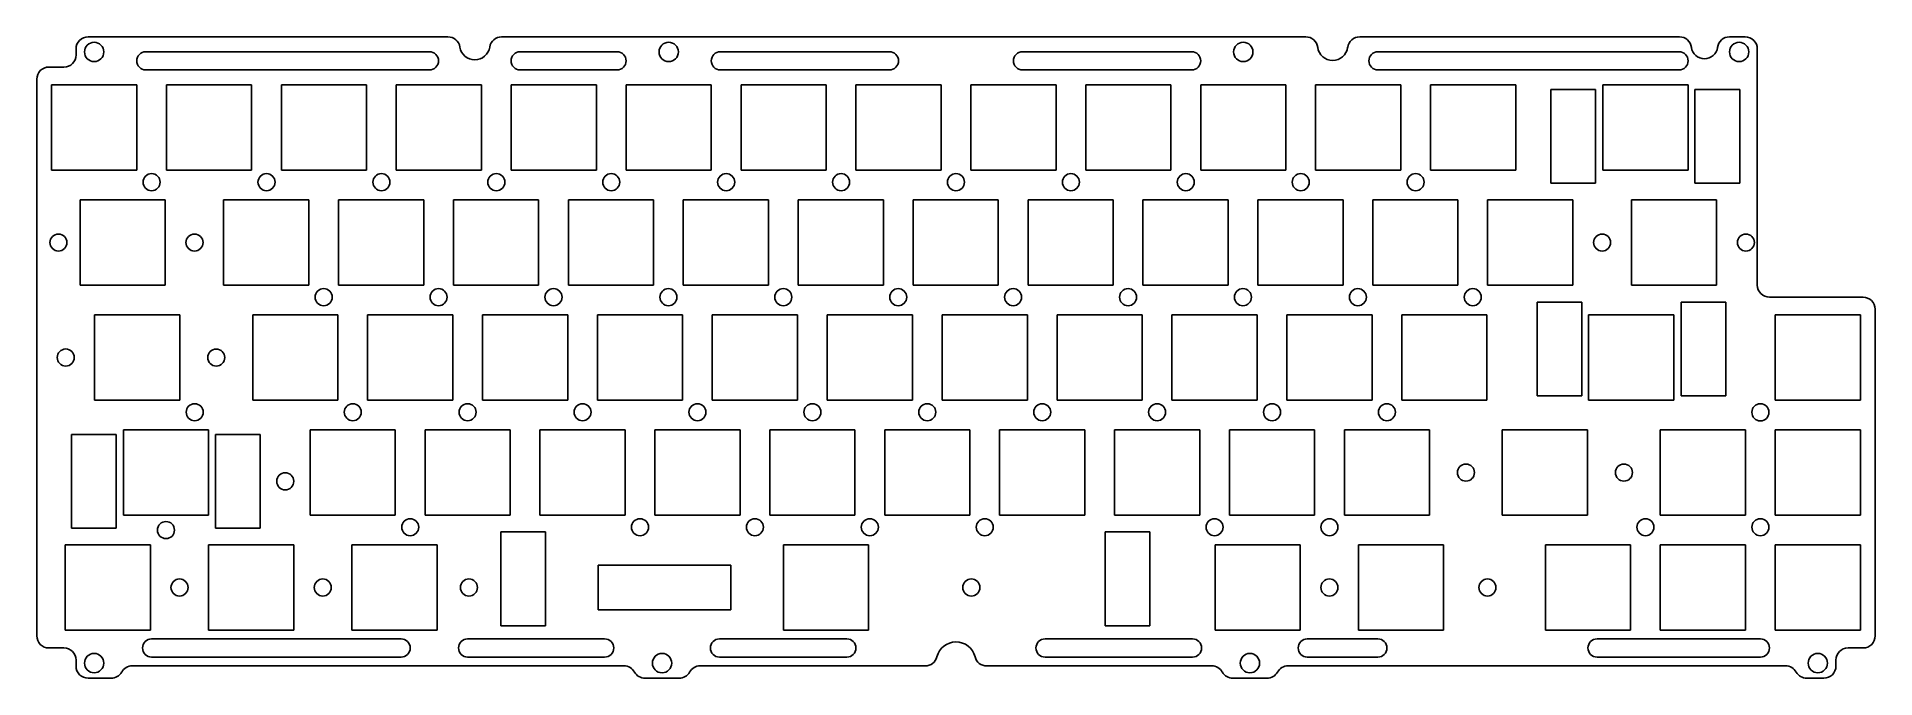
# Model space of a CAD drawing. Header units: millimetres. Extents: x 58 to 362, y 119 to 226.
import ezdxf

# ---------------------------------------------------------------- set-up
doc = ezdxf.new("R2010")
doc.units = ezdxf.units.MM
doc.header["$LTSCALE"] = 23.1
doc.layers.get('0').update_dxf_attribs({"linetype": 'CONTINUOUS'})

msp = doc.modelspace()

# ---------------------------------------------------------------- linework, layer by layer
at = {"color": 7, "linetype": 'Continuous'}
for p, q in [((66.04, 225.52), (125.6, 225.52)), ((134.49, 225.52), (267.58, 225.52)), ((329.44, 225.52), (276.51, 225.52)), ((340.32, 225.52), (337.73, 225.52)), ((64.04, 222.52), (64.04, 223.52)), ((122.54, 223.05), (75.59, 223.05)), ((153.59, 223.05), (137.54, 223.05)), ((198.68, 223.05), (170.69, 223.05)), ((248.69, 223.05), (220.7, 223.05)), ((329.36, 223.05), (279.54, 223.05)), ((342.32, 184.48), (342.32, 223.52)), ((59.54, 220.52), (62.04, 220.52)), ((75.59, 220.05), (122.54, 220.05)), ((137.54, 220.05), (153.59, 220.05)), ((170.69, 220.05), (198.68, 220.05)), ((220.7, 220.05), (248.69, 220.05)), ((279.54, 220.05), (329.36, 220.05)), ((57.54, 126.46), (57.54, 218.52)), ((59.99, 217.57), (59.99, 203.47)), ((74.09, 217.57), (59.99, 217.57)), ((74.09, 203.47), (74.09, 217.57)), ((79.01, 217.57), (79.01, 203.47)), ((93.11, 217.57), (79.01, 217.57)), ((93.11, 203.47), (93.11, 217.57)), ((98.03, 217.57), (98.03, 203.47)), ((112.13, 217.57), (98.03, 217.57)), ((112.13, 203.47), (112.13, 217.57)), ((117.05, 217.57), (117.05, 203.47)), ((131.15, 217.57), (117.05, 217.57)), ((131.15, 203.47), (131.15, 217.57)), ((136.07, 217.57), (136.07, 203.47)), ((150.17, 217.57), (136.07, 217.57)), ((150.17, 203.47), (150.17, 217.57)), ((155.09, 217.57), (155.09, 203.47)), ((169.19, 217.57), (155.09, 217.57)), ((169.19, 203.47), (169.19, 217.57)), ((174.11, 217.57), (174.11, 203.47)), ((188.21, 217.57), (174.11, 217.57)), ((188.21, 203.47), (188.21, 217.57)), ((193.13, 217.57), (193.13, 203.47)), ((207.23, 217.57), (193.13, 217.57)), ((207.23, 203.47), (207.23, 217.57)), ((212.15, 217.57), (212.15, 203.47)), ((226.25, 217.57), (212.15, 217.57)), ((226.25, 203.47), (226.25, 217.57)), ((231.17, 217.57), (231.17, 203.47)), ((245.27, 217.57), (231.17, 217.57)), ((245.27, 203.47), (245.27, 217.57)), ((250.19, 217.57), (250.19, 203.47)), ((264.29, 217.57), (250.19, 217.57)), ((264.29, 203.47), (264.29, 217.57)), ((283.31, 217.57), (269.21, 217.57)), ((269.21, 217.57), (269.21, 203.47)), ((283.31, 203.47), (283.31, 217.57)), ((302.33, 217.57), (288.23, 217.57)), ((288.23, 217.57), (288.23, 203.47)), ((302.33, 203.47), (302.33, 217.57)), ((315.54, 216.83), (308.14, 216.83)), ((308.14, 216.83), (308.14, 201.33)), ((315.54, 201.33), (315.54, 216.83)), ((330.86, 217.57), (316.76, 217.57)), ((316.76, 217.57), (316.76, 203.47)), ((330.86, 203.47), (330.86, 217.57)), ((339.41, 216.83), (332.01, 216.83)), ((332.01, 216.83), (332.01, 201.33)), ((339.41, 201.33), (339.41, 216.83)), ((59.99, 203.47), (74.09, 203.47)), ((79.01, 203.47), (93.11, 203.47)), ((98.03, 203.47), (112.13, 203.47)), ((117.05, 203.47), (131.15, 203.47)), ((136.07, 203.47), (150.17, 203.47)), ((155.09, 203.47), (169.19, 203.47)), ((174.11, 203.47), (188.21, 203.47)), ((193.13, 203.47), (207.23, 203.47)), ((212.15, 203.47), (226.25, 203.47)), ((231.17, 203.47), (245.27, 203.47)), ((250.19, 203.47), (264.29, 203.47)), ((269.21, 203.47), (283.31, 203.47)), ((288.23, 203.47), (302.33, 203.47)), ((308.14, 201.33), (315.54, 201.33)), ((316.76, 203.47), (330.86, 203.47)), ((332.01, 201.33), (339.41, 201.33)), ((64.72, 198.55), (64.72, 184.45)), ((78.82, 198.55), (64.72, 198.55)), ((78.82, 184.45), (78.82, 198.55)), ((88.47, 198.55), (88.47, 184.45)), ((102.57, 198.55), (88.47, 198.55)), ((102.57, 184.45), (102.57, 198.55)), ((107.49, 198.55), (107.49, 184.45)), ((121.59, 198.55), (107.49, 198.55)), ((121.59, 184.45), (121.59, 198.55)), ((126.51, 198.55), (126.51, 184.45)), ((140.61, 198.55), (126.51, 198.55)), ((140.61, 184.45), (140.61, 198.55)), ((145.53, 198.55), (145.53, 184.45)), ((159.63, 198.55), (145.53, 198.55)), ((159.63, 184.45), (159.63, 198.55)), ((164.55, 198.55), (164.55, 184.45)), ((178.65, 198.55), (164.55, 198.55)), ((178.65, 184.45), (178.65, 198.55)), ((183.57, 198.55), (183.57, 184.45)), ((197.67, 198.55), (183.57, 198.55)), ((197.67, 184.45), (197.67, 198.55)), ((202.59, 198.55), (202.59, 184.45)), ((216.69, 198.55), (202.59, 198.55)), ((216.69, 184.45), (216.69, 198.55)), ((221.61, 198.55), (221.61, 184.45)), ((235.71, 198.55), (221.61, 198.55)), ((235.71, 184.45), (235.71, 198.55)), ((240.63, 198.55), (240.63, 184.45)), ((254.73, 198.55), (240.63, 198.55)), ((254.73, 184.45), (254.73, 198.55)), ((273.75, 198.55), (259.65, 198.55)), ((259.65, 198.55), (259.65, 184.45)), ((273.75, 184.45), (273.75, 198.55)), ((292.77, 198.55), (278.67, 198.55)), ((278.67, 198.55), (278.67, 184.45)), ((292.77, 184.45), (292.77, 198.55)), ((311.79, 198.55), (297.69, 198.55)), ((297.69, 198.55), (297.69, 184.45)), ((311.79, 184.45), (311.79, 198.55)), ((335.59, 198.55), (321.49, 198.55)), ((321.49, 198.55), (321.49, 184.45)), ((335.59, 184.45), (335.59, 198.55)), ((64.72, 184.45), (78.82, 184.45)), ((88.47, 184.45), (102.57, 184.45)), ((107.49, 184.45), (121.59, 184.45)), ((126.51, 184.45), (140.61, 184.45)), ((145.53, 184.45), (159.63, 184.45)), ((164.55, 184.45), (178.65, 184.45)), ((183.57, 184.45), (197.67, 184.45)), ((202.59, 184.45), (216.69, 184.45)), ((221.61, 184.45), (235.71, 184.45)), ((240.63, 184.45), (254.73, 184.45)), ((259.65, 184.45), (273.75, 184.45)), ((278.67, 184.45), (292.77, 184.45)), ((297.69, 184.45), (311.79, 184.45)), ((321.49, 184.45), (335.59, 184.45)), ((313.26, 181.67), (305.86, 181.67)), ((305.86, 181.67), (305.86, 166.17)), ((313.26, 166.17), (313.26, 181.67)), ((337.13, 181.67), (329.73, 181.67)), ((329.73, 181.67), (329.73, 166.17)), ((337.13, 166.17), (337.13, 181.67)), ((359.82, 182.47), (344.35, 182.48)), ((361.84, 180.47), (361.84, 126.46)), ((67.12, 179.53), (67.12, 165.43)), ((81.22, 179.53), (67.12, 179.53)), ((81.22, 165.43), (81.22, 179.53)), ((93.28, 179.53), (93.28, 165.43)), ((107.38, 179.53), (93.28, 179.53)), ((107.38, 165.43), (107.38, 179.53)), ((112.3, 179.53), (112.3, 165.43)), ((126.4, 179.53), (112.3, 179.53)), ((126.4, 165.43), (126.4, 179.53)), ((131.32, 179.53), (131.32, 165.43)), ((145.42, 179.53), (131.32, 179.53)), ((145.42, 165.43), (145.42, 179.53)), ((150.34, 179.53), (150.34, 165.43)), ((164.44, 179.53), (150.34, 179.53)), ((164.44, 165.43), (164.44, 179.53)), ((169.36, 179.53), (169.36, 165.43)), ((183.46, 179.53), (169.36, 179.53)), ((183.46, 165.43), (183.46, 179.53)), ((188.38, 179.53), (188.38, 165.43)), ((202.48, 179.53), (188.38, 179.53)), ((202.48, 165.43), (202.48, 179.53)), ((207.4, 179.53), (207.4, 165.43)), ((221.5, 179.53), (207.4, 179.53)), ((221.5, 165.43), (221.5, 179.53)), ((240.52, 179.53), (226.42, 179.53)), ((226.42, 179.53), (226.42, 165.43)), ((240.52, 165.43), (240.52, 179.53)), ((259.54, 179.53), (245.44, 179.53)), ((245.44, 179.53), (245.44, 165.43)), ((259.54, 165.43), (259.54, 179.53)), ((278.56, 179.53), (264.46, 179.53)), ((264.46, 179.53), (264.46, 165.43)), ((278.56, 165.43), (278.56, 179.53)), ((297.58, 179.53), (283.48, 179.53)), ((283.48, 179.53), (283.48, 165.43)), ((297.58, 165.43), (297.58, 179.53)), ((328.48, 179.53), (314.38, 179.53)), ((314.38, 179.53), (314.38, 165.43)), ((328.48, 165.43), (328.48, 179.53)), ((359.39, 179.53), (345.29, 179.53)), ((345.29, 179.53), (345.29, 165.43)), ((359.39, 165.43), (359.39, 179.53)), ((67.12, 165.43), (81.22, 165.43)), ((93.28, 165.43), (107.38, 165.43)), ((112.3, 165.43), (126.4, 165.43)), ((131.32, 165.43), (145.42, 165.43)), ((150.34, 165.43), (164.44, 165.43)), ((169.36, 165.43), (183.46, 165.43)), ((188.38, 165.43), (202.48, 165.43)), ((207.4, 165.43), (221.5, 165.43)), ((226.42, 165.43), (240.52, 165.43)), ((245.44, 165.43), (259.54, 165.43)), ((264.46, 165.43), (278.56, 165.43)), ((283.48, 165.43), (297.58, 165.43)), ((305.86, 166.17), (313.26, 166.17)), ((314.38, 165.43), (328.48, 165.43)), ((329.73, 166.17), (337.13, 166.17)), ((345.29, 165.43), (359.39, 165.43)), ((63.27, 159.77), (63.27, 144.27)), ((70.67, 159.77), (63.27, 159.77)), ((70.67, 144.27), (70.67, 159.77)), ((71.88, 160.51), (71.88, 146.41)), ((85.98, 160.51), (71.88, 160.51)), ((85.98, 146.41), (85.98, 160.51)), ((87.14, 159.77), (87.14, 144.27)), ((94.54, 159.77), (87.14, 159.77)), ((94.54, 144.27), (94.54, 159.77)), ((102.79, 160.51), (102.79, 146.41)), ((116.89, 160.51), (102.79, 160.51)), ((116.89, 146.41), (116.89, 160.51)), ((121.81, 160.51), (121.81, 146.41)), ((135.91, 160.51), (121.81, 160.51)), ((135.91, 146.41), (135.91, 160.51)), ((140.83, 160.51), (140.83, 146.41)), ((154.93, 160.51), (140.83, 160.51)), ((154.93, 146.41), (154.93, 160.51)), ((159.85, 160.51), (159.85, 146.41)), ((173.95, 160.51), (159.85, 160.51)), ((173.95, 146.41), (173.95, 160.51)), ((178.87, 160.51), (178.87, 146.41)), ((192.97, 160.51), (178.87, 160.51)), ((192.97, 146.41), (192.97, 160.51)), ((197.89, 160.51), (197.89, 146.41)), ((211.99, 160.51), (197.89, 160.51)), ((211.99, 146.41), (211.99, 160.51)), ((231.01, 160.51), (216.91, 160.51)), ((216.91, 160.51), (216.91, 146.41)), ((231.01, 146.41), (231.01, 160.51)), ((250.03, 160.51), (235.93, 160.51)), ((235.93, 160.51), (235.93, 146.41)), ((250.03, 146.41), (250.03, 160.51)), ((269.05, 160.51), (254.95, 160.51)), ((254.95, 160.51), (254.95, 146.41)), ((269.05, 146.41), (269.05, 160.51)), ((288.07, 160.51), (273.97, 160.51)), ((273.97, 160.51), (273.97, 146.41)), ((288.07, 146.41), (288.07, 160.51)), ((314.22, 160.51), (300.12, 160.51)), ((300.12, 160.51), (300.12, 146.41)), ((314.22, 146.41), (314.22, 160.51)), ((340.37, 160.51), (326.27, 160.51)), ((326.27, 160.51), (326.27, 146.41)), ((340.37, 146.41), (340.37, 160.51)), ((359.39, 160.51), (345.29, 160.51)), ((345.29, 160.51), (345.29, 146.41)), ((359.39, 146.41), (359.39, 160.51)), ((71.88, 146.41), (85.98, 146.41)), ((102.79, 146.41), (116.89, 146.41)), ((121.81, 146.41), (135.91, 146.41)), ((140.83, 146.41), (154.93, 146.41)), ((159.85, 146.41), (173.95, 146.41)), ((178.87, 146.41), (192.97, 146.41)), ((197.89, 146.41), (211.99, 146.41)), ((216.91, 146.41), (231.01, 146.41)), ((235.93, 146.41), (250.03, 146.41)), ((254.95, 146.41), (269.05, 146.41)), ((273.97, 146.41), (288.07, 146.41)), ((300.12, 146.41), (314.22, 146.41)), ((326.27, 146.41), (340.37, 146.41)), ((345.29, 146.41), (359.39, 146.41)), ((63.27, 144.27), (70.67, 144.27)), ((87.14, 144.27), (94.54, 144.27)), ((134.37, 143.65), (134.37, 128.15)), ((141.77, 143.65), (134.37, 143.65)), ((141.77, 128.15), (141.77, 143.65)), ((241.78, 143.65), (234.38, 143.65)), ((234.38, 143.65), (234.38, 128.15)), ((241.78, 128.15), (241.78, 143.65)), ((62.27, 141.51), (62.27, 127.41)), ((76.37, 141.51), (62.27, 141.51)), ((76.37, 127.41), (76.37, 141.51)), ((85.98, 141.51), (85.98, 127.41)), ((100.08, 141.51), (85.98, 141.51)), ((100.08, 127.41), (100.08, 141.51)), ((109.69, 141.51), (109.69, 127.41)), ((123.79, 141.51), (109.69, 141.51)), ((123.79, 127.41), (123.79, 141.51)), ((195.23, 141.51), (181.13, 141.51)), ((181.13, 141.51), (181.13, 127.41)), ((195.23, 127.41), (195.23, 141.51)), ((266.68, 141.51), (252.58, 141.51)), ((252.58, 141.51), (252.58, 127.41)), ((266.68, 127.41), (266.68, 141.51)), ((290.39, 141.51), (276.29, 141.51)), ((276.29, 141.51), (276.29, 127.41)), ((290.39, 127.41), (290.39, 141.51)), ((321.35, 141.51), (307.25, 141.51)), ((307.25, 141.51), (307.25, 127.41)), ((321.35, 127.41), (321.35, 141.51)), ((340.37, 141.51), (326.27, 141.51)), ((326.27, 141.51), (326.27, 127.41)), ((340.37, 127.41), (340.37, 141.51)), ((359.39, 141.51), (345.29, 141.51)), ((345.29, 141.51), (345.29, 127.41)), ((359.39, 127.41), (359.39, 141.51)), ((150.45, 138.16), (150.45, 130.76)), ((172.45, 138.16), (150.45, 138.16)), ((172.45, 130.76), (172.45, 138.16)), ((134.37, 128.15), (141.77, 128.15)), ((150.45, 130.76), (172.45, 130.76)), ((234.38, 128.15), (241.78, 128.15)), ((62.27, 127.41), (76.37, 127.41)), ((117.85, 125.96), (76.54, 125.96)), ((85.98, 127.41), (100.08, 127.41)), ((109.69, 127.41), (123.79, 127.41)), ((151.54, 125.96), (128.85, 125.96)), ((191.63, 125.96), (170.54, 125.96)), ((181.13, 127.41), (195.23, 127.41)), ((248.84, 125.96), (224.43, 125.96)), ((252.58, 127.41), (266.68, 127.41)), ((279.52, 125.96), (267.84, 125.96)), ((276.29, 127.41), (290.39, 127.41)), ((307.25, 127.41), (321.35, 127.41)), ((342.84, 125.96), (315.8, 125.96)), ((326.27, 127.41), (340.37, 127.41)), ((345.29, 127.41), (359.39, 127.41)), ((62.04, 124.46), (59.54, 124.46)), ((64.04, 121.46), (64.04, 122.46)), ((76.54, 122.96), (117.85, 122.96)), ((128.85, 122.96), (151.54, 122.96)), ((170.54, 122.96), (191.63, 122.96)), ((224.43, 122.96), (248.84, 122.96)), ((267.84, 122.96), (279.52, 122.96)), ((315.8, 122.96), (342.84, 122.96)), ((355.34, 122.46), (355.34, 121.46)), ((359.84, 124.46), (357.34, 124.46)), ((69.85, 119.46), (66.04, 119.46)), ((154.74, 121.5), (73.34, 121.5)), ((163.86, 119.46), (158.22, 119.46)), ((204.6, 121.5), (167.35, 121.5)), ((252.03, 121.5), (214.78, 121.5)), ((261.17, 119.46), (255.52, 119.46)), ((347.02, 121.5), (264.65, 121.5)), ((353.34, 119.46), (350.51, 119.46))]:
    msp.add_line(p, q, dxfattribs=at)
for centre, radius in [((67.04, 223.02), 1.6), ((162.14, 223.02), 1.6), ((257.24, 223.02), 1.6), ((339.32, 223.02), 1.6), ((76.55, 201.49), 1.41), ((95.57, 201.49), 1.41), ((114.59, 201.49), 1.41), ((133.61, 201.49), 1.41), ((152.63, 201.49), 1.41), ((171.65, 201.49), 1.41), ((190.67, 201.49), 1.41), ((209.69, 201.49), 1.41), ((228.71, 201.49), 1.41), ((247.73, 201.49), 1.41), ((266.75, 201.49), 1.41), ((285.77, 201.49), 1.41), ((61.13, 191.5), 1.41), ((83.65, 191.5), 1.41), ((316.64, 191.5), 1.41), ((340.44, 191.5), 1.41), ((105.03, 182.47), 1.41), ((124.05, 182.47), 1.41), ((143.07, 182.47), 1.41), ((162.09, 182.47), 1.41), ((181.11, 182.47), 1.41), ((200.13, 182.47), 1.41), ((219.15, 182.47), 1.41), ((238.17, 182.47), 1.41), ((257.19, 182.47), 1.41), ((276.21, 182.47), 1.41), ((295.23, 182.47), 1.41), ((62.33, 172.49), 1.41), ((87.25, 172.48), 1.41), ((83.68, 163.45), 1.41), ((109.84, 163.45), 1.41), ((128.86, 163.45), 1.41), ((147.88, 163.45), 1.41), ((166.9, 163.45), 1.41), ((185.92, 163.45), 1.41), ((204.94, 163.45), 1.41), ((223.96, 163.45), 1.41), ((242.98, 163.45), 1.41), ((262, 163.45), 1.41), ((281.02, 163.45), 1.41), ((342.83, 163.43), 1.41), ((98.67, 152.02), 1.41), ((294.1, 153.46), 1.41), ((320.25, 153.46), 1.41), ((78.93, 143.96), 1.41), ((119.35, 144.43), 1.41), ((157.39, 144.43), 1.41), ((176.41, 144.43), 1.41), ((195.43, 144.43), 1.41), ((214.45, 144.43), 1.41), ((252.49, 144.43), 1.41), ((271.51, 144.43), 1.41), ((323.81, 144.43), 1.41), ((342.83, 144.43), 1.41), ((81.17, 134.46), 1.41), ((104.88, 134.46), 1.41), ((129.08, 134.46), 1.41), ((212.23, 134.46), 1.41), ((271.49, 134.46), 1.41), ((297.66, 134.46), 1.41), ((67.04, 121.96), 1.6), ((161.04, 121.96), 1.6), ((258.34, 121.96), 1.6), ((352.34, 121.96), 1.6)]:
    msp.add_circle(centre, radius, dxfattribs=at)
for centre, radius, start, end in [((66.04, 223.52), 2, 90, 180), ((125.6, 223.52), 2, 8.9358, 90), ((134.49, 223.52), 2, 90, 171.0642), ((267.58, 223.52), 2, 7.4562, 90), ((276.51, 223.52), 2, 90, 172.5438), ((329.44, 223.52), 2, 7.348, 90), ((337.73, 223.52), 2, 90, 172.6519), ((340.32, 223.52), 2, 0, 90), ((62.04, 222.52), 2, 270, 360), ((75.59, 221.55), 1.5, 90, 270), ((122.54, 221.55), 1.5, 270, 90), ((130.04, 224.22), 2.5, 188.9358, 351.0642), ((137.54, 221.55), 1.5, 90, 270), ((153.59, 221.55), 1.5, 270, 90), ((170.69, 221.55), 1.5, 90, 270), ((198.68, 221.55), 1.5, 270, 90), ((220.7, 221.55), 1.5, 90, 270), ((248.69, 221.55), 1.5, 270, 90), ((272.04, 224.11), 2.5, 187.4562, 352.5438), ((279.54, 221.55), 1.5, 90, 270), ((329.36, 221.55), 1.5, 270, 90), ((333.58, 224.06), 2.18, 187.348, 352.6522), ((59.54, 218.52), 2, 90, 180), ((344.32, 184.48), 2, 180, 270.7677), ((359.84, 180.47), 2, 0, 90.7677), ((59.54, 126.46), 2, 180, 270), ((76.54, 124.46), 1.5, 90, 270), ((117.85, 124.46), 1.5, 270, 90), ((128.85, 124.46), 1.5, 90, 270), ((151.54, 124.46), 1.5, 270, 90), ((170.54, 124.46), 1.5, 90, 270), ((191.63, 124.46), 1.5, 270, 90), ((209.69, 122.21), 3.25, 14.2455, 165.8308), ((224.43, 124.46), 1.5, 90, 270), ((248.84, 124.46), 1.5, 270, 90), ((267.84, 124.46), 1.5, 90, 270), ((279.52, 124.46), 1.5, 270, 90), ((315.8, 124.46), 1.5, 90, 270), ((342.84, 124.46), 1.5, 270, 90), ((359.84, 126.46), 2, 270, 360), ((62.04, 122.46), 2, 0, 90), ((204.6, 123.5), 2, 270, 345.6413), ((214.78, 123.5), 2, 194.2348, 270), ((357.34, 122.46), 2, 90, 180), ((66.04, 121.46), 2, 180, 270), ((69.85, 121.46), 2, 270, 330.6619), ((73.34, 119.5), 2, 90, 150.6618), ((154.74, 119.5), 2, 29.3384, 90), ((158.22, 121.46), 2, 209.3379, 270), ((163.86, 121.46), 2, 270, 330.6618), ((167.35, 119.5), 2, 90, 150.6619), ((252.03, 119.5), 2, 29.3385, 90), ((255.52, 121.46), 2, 209.3379, 270), ((261.17, 121.46), 2, 270, 330.6621), ((264.65, 119.5), 2, 90, 150.6616), ((347.02, 119.5), 2, 29.3385, 90), ((350.51, 121.46), 2, 209.3379, 270), ((353.34, 121.46), 2, 270, 360)]:
    msp.add_arc(centre, radius, start, end, dxfattribs=at)

doc.saveas('drawing.dxf')
